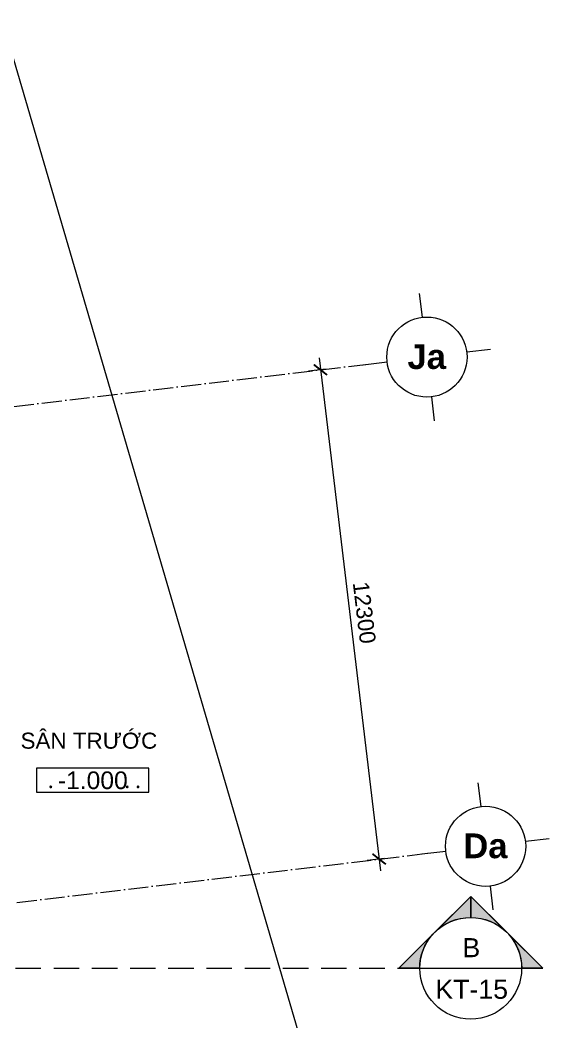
# Model space of a CAD drawing. Header units: millimetres. Extents: x -55734 to 110735, y -16086 to 119028.
# Drawn here: x 97349 to 110735, y 18580 to 43590 of the extents above; entities that cross this region are included whole.
import ezdxf
from ezdxf.enums import TextEntityAlignment as Align
from ezdxf.xclip import XClip

# ---------------------------------------------------------------- set-up
doc = ezdxf.new("R2010")
doc.units = ezdxf.units.MM
doc.header["$XCLIPFRAME"] = 0
for name, pattern in [('20180221 BF$0$DASHDOT', [1, 0.5, -0.25, 0, -0.25]), ('Grid Line', [14, 10, -2, 0, -2]), ('HIDDEN2', [4.7625, 3.175, -1.5875])]:
    doc.linetypes.add(name, pattern=pattern)
for name, color, linetype, lineweight in [('20180221 BF$0$setback', 1, 'Continuous', 13), ('CHU', 181, 'Continuous', 5), ('DIM', 1, 'Continuous', 5), ('G-ANNO-SYMB', 111, 'Continuous', 5), ('KH', 6, 'Continuous', 5), ('KI-HIEU-1', 151, 'Continuous', 9), ('NET THAY 2', 55, 'Continuous', 5), ('NET-THAY', 2, 'Continuous', 9), ('TRUC', 225, 'Continuous', 5)]:
    doc.layers.add(name, color=color, linetype=linetype, lineweight=lineweight)
doc.styles.add('Arial', font='arial.ttf', dxfattribs={"height": 476.25})
doc.styles.add('Arial_1', font='arial.ttf', dxfattribs={"height": 400})
doc.styles.add('Arial_B', font='arialbd.ttf', dxfattribs={"height": 619.047619})
doc.styles.add('TA1', font='arial.ttf')
doc.dimstyles.new('D_200_KTx2', dxfattribs={"dimtxt": 400, "dimasz": 300, "dimexe": 300, "dimexo": 300, "dimgap": 160, "dimtad": 1, "dimdec": 0, "dimzin": 9, "dimtxsty": 'TA1', "dimblk": 'ARCHTICK', "dimcen": 1, "dimdle": 300, "dimclrd": 256, "dimclre": 256, "dimclrt": 7, "dimadec": 0, "dimazin": 0, "dimtfac": 1, "dimtdec": 0, "dimtix": 1, "dimtmove": 1, "dimatfit": 3, "dimldrblk": 'ARCHTICK', "dimfxl": 1, "dimtolj": 1, "dimtzin": 0, "dimlwd": -1, "dimlwe": -1, "dimarcsym": 0})

# ---------------------------------------------------------------- blocks, each defined once
blk = doc.blocks.new('Section - Section Head - Filled-317961-MẶT BẰNG TẦNG 1')
at = {"layer": 'G-ANNO-SYMB'}
h = blk.add_hatch(color=256, dxfattribs=at)
edge = h.paths.add_edge_path(flags=0)
edge.add_line((-10.84, 4.49), (-6.35, 8.98))
edge.add_line((-6.35, 8.98), (-6.35, 6.35))
edge.add_arc((-6.35, 0), 6.35, 90, 135)
h = blk.add_hatch(color=256, dxfattribs=at)
edge = h.paths.add_edge_path(flags=0)
edge.add_arc((-6.35, 0), 6.35, 45, 90)
edge.add_line((-6.35, 6.35), (-6.35, 8.98))
edge.add_line((-6.35, 8.98), (-1.86, 4.49))
h = blk.add_hatch(color=256, dxfattribs=at)
edge = h.paths.add_edge_path(flags=0)
edge.add_arc((-6.35, 0), 6.36, 137.9216, 180)
edge.add_line((-12.71, 0), (-15.33, 0))
edge.add_line((-15.33, 0), (-11.07, 4.26))
h = blk.add_hatch(color=256, dxfattribs=at)
edge = h.paths.add_edge_path(flags=0)
edge.add_line((-1.63, 4.26), (2.63, 0))
edge.add_line((2.63, 0), (0.01, 0))
edge.add_arc((-6.35, 0), 6.36, 0, 42.0784)
for p, q in [((-6.35, 8.98), (-15.33, 0)), ((-6.35, 8.98), (-10.84, 4.49)), ((-6.35, 8.98), (2.63, 0)), ((-6.35, 6.35), (-6.35, 8.98)), ((-1.86, 4.49), (-6.35, 8.98)), ((-6.35, 8.98), (-6.35, 6.35)), ((-11.07, 4.26), (-15.33, 0)), ((2.63, 0), (-1.63, 4.26)), ((-15.33, 0), (-12.71, 0)), ((0.01, 0), (2.63, 0)), ((-12.7, 0), (-15.33, 0)), ((0, 0), (2.63, 0))]:
    blk.add_line(p, q, dxfattribs=at)
for radius, start, end in [(6.35, 360, 180), (6.35, 90, 135), (6.35, 45, 90), (6.36, 137.9216, 180), (6.36, 0, 42.0784), (6.35, 180, 360)]:
    blk.add_arc((-6.35, 0), radius, start, end, dxfattribs=at)
blk = doc.blocks.new('*U147')
at = {"color": 7, "ltscale": 30, "true_color": 0xffffff, "insert": (520, 350), "char_height": 200, "attachment_point": 5, "bg_fill": 3, "box_fill_scale": 1.25, "bg_fill_color": 256, "bg_fill_true_color": 13158600, "bg_fill_transparency": 0}
blk.add_mtext('\\A1;.      ..', dxfattribs=at)
blk.add_lwpolyline([(-200, 200), (1200, 200), (1200, 500), (-200, 500)], close=True)
at = {"color": 7, "style": 'Arial'}
blk.add_attdef('±0.000', text='', height=220, dxfattribs=at).set_placement((500, 350), align=Align.MIDDLE)
blk = doc.blocks.new('_ARCHTICK')
at = {"color": 0, "linetype": 'ByBlock', "const_width": 0.15}
blk.add_lwpolyline([(-0.5, -0.5), (0.5, 0.5)], dxfattribs=at)
blk = doc.blocks.new('*D177')
at = {"layer": 'Defpoints', "color": 0, "transparency": 16777216}
for p in [(105260, 34909), (106302, 22646), (106723, 22696)]:
    blk.add_point(p, dxfattribs=at)
at = {"layer": 'DIM', "transparency": 16777216}
for p, q in [((104803, 35156), (106337, 22348)), ((104962, 34873), (104541, 34823)), ((106425, 22661), (106004, 22610))]:
    blk.add_line(p, q, dxfattribs=at)
at = {"layer": 'DIM', "transparency": 16777216, "xscale": 300, "yscale": 300, "zscale": 300}
for p, rotation in [((104839, 34859), 96.83064925917584), ((106302, 22646), 276.8306492591759)]:
    blk.add_blockref('_ARCHTICK', p, dxfattribs=dict(at, rotation=rotation))
at = {"layer": 'DIM', "color": 7, "transparency": 16777216, "insert": (105932, 28796), "char_height": 400, "attachment_point": 5, "rotation": 276.8306, "style": 'TA1'}
blk.add_mtext('\\A1;12300', dxfattribs=at)
blk = doc.blocks.new('Grid - FamilyAL-KH TRUC-550400-MẶT BẰNG HẦM 2')
at = {"layer": 'KH'}
for p, q in [((0, 7), (0, 4)), ((-8, -1), (-5, -1)), ((8, -1), (5, -1)), ((0, -9), (0, -6))]:
    blk.add_line(p, q, dxfattribs=at)
blk.add_circle((0, -1), 5, dxfattribs=at)
blk = doc.blocks.new('A$C1F0A2BF7')
at = {"layer": '20180221 BF$0$setback', "color": 1, "linetype": '20180221 BF$0$DASHDOT', "ltscale": 200, "const_width": 200, "elevation": 0}
blk.add_lwpolyline([(167566, 71278), (163334, 80229), (152339, 76699), (133013, 70495), (131039, 76696), (124833, 74932), (117345, 73192), (100731, 69175)], dxfattribs=at)

msp = doc.modelspace()

# ---------------------------------------------------------------- linework, layer by layer
at = {"layer": 'G-ANNO-SYMB'}
msp.add_line((107315.4, 19919), (109855.4, 19919), dxfattribs=at)
at = {"layer": 'KI-HIEU-1', "linetype": 'HIDDEN2', "ltscale": 200}
msp.add_line((-24684.6, 19919), (107315.4, 19919), dxfattribs=at)
at = {"layer": 'NET-THAY'}
msp.add_line((105101.5, 15561.2), (97092.4, 42942.2), dxfattribs=at)
at = {"layer": 'TRUC', "linetype": 'Grid Line', "ltscale": 50}
for p, q in [((41585.2, 27281.7), (106103.2, 35010)), ((43048.1, 15069), (107566.1, 22797.3))]:
    msp.add_line(p, q, dxfattribs=at)

# ---------------------------------------------------------------- block references
at = {"lineweight": 5, "xscale": 199.9999999999999, "yscale": 199.9999999999999, "zscale": 199.9999999999999, "rotation": 276.8306492592333}
for p in [(107691.8, 35200.3), (109154.7, 22987.6)]:
    msp.add_blockref('Grid - FamilyAL-KH TRUC-550400-MẶT BẰNG HẦM 2', p, dxfattribs=at)
at = {"layer": 'G-ANNO-SYMB', "extrusion": (0, 0, -1), "xscale": 199.9999999999999, "yscale": 199.9999999999999, "zscale": 199.9999999999999}
msp.add_blockref('Section - Section Head - Filled-317961-MẶT BẰNG TẦNG 1', (-107315.4, 19919), dxfattribs=at)
at = {"layer": 'NET THAY 2'}
ref = msp.add_blockref('A$C1F0A2BF7', (-55733.8, -33492.4, 0), dxfattribs=at)
XClip(ref).set_block_clipping_path([(-27462.6186291156, 51738.6749988016), (115081.3691330462, 152520.3806320981)])

# ---------------------------------------------------------------- texts
at = {"layer": 'CHU', "color": 7, "insert": (97361, 25801.2), "char_height": 400, "width": 6338, "attachment_point": 1, "line_spacing_factor": 0.936439, "style": 'Arial_1'}
msp.add_mtext('SÂN TRƯỚC', dxfattribs=at)
at = {"layer": 'G-ANNO-SYMB', "attachment_point": 2, "line_spacing_factor": 0.941778, "style": 'Arial'}
for s, insert, char_height, width in [('B', (108601.6, 20672.3), 476.2, 443.133), ('KT-15', (108609.7, 19633.2), 476.25, 2240.682)]:
    msp.add_mtext(s, dxfattribs=dict(at, insert=insert, char_height=char_height, width=width))
at = {"layer": 'KH', "char_height": 619.05, "attachment_point": 2, "line_spacing_factor": 0.941778, "style": 'Arial_B'}
for s, insert, width in [('Ja', (107488.1, 35498.8), 1116.488), ('Da', (108951, 23286.1), 1285.43)]:
    msp.add_mtext(s, dxfattribs=dict(at, insert=insert, width=width))

# ---------------------------------------------------------------- dimensions: what is measured, and where the dimension line sits
at = {"layer": 'DIM'}
dim = msp.add_linear_dim(base=(106301.8, 22645.8), p1=(105260.1, 34909), p2=(106723, 22696.3), angle=276.83065, dimstyle='D_200_KTx2', dxfattribs=at)
dim.commit()
dim.dimension.update_dxf_attribs({"geometry": '*D177', "text_midpoint": (105932.1, 28795.5)})

# ---------------------------------------------------------------- next in the draw order: block references
at = {"layer": 'KI-HIEU-1', "linetype": 'ByBlock', "xscale": 1.999999999999999, "yscale": 1.999999999999999, "zscale": 1.999999999999999}
msp.add_blockref('*U147', (98162.2, 23912.8), dxfattribs=at).add_auto_attribs({'±0.000': '-1.000'})

doc.saveas('drawing.dxf')
